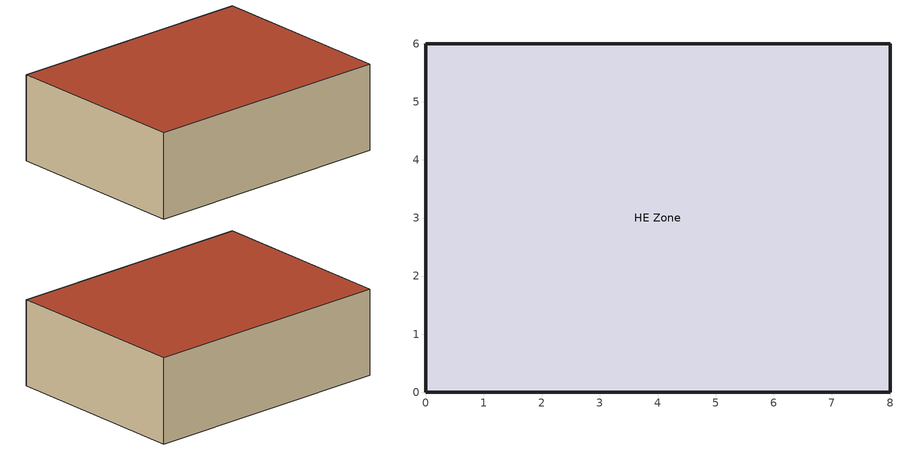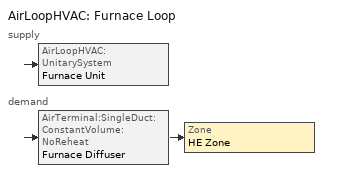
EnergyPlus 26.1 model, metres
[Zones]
HE Zone
 floor outside (HE Floor): 0,6 8,6 8,0 0,0 z0
 wall outside (HE Wall): 0,0 8,0 8,6 0,6 0,0 z0:2.7
 roof outside (HE Roof): 0,0 8,0 8,6 0,6 z2.7
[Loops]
AirLoopHVAC 'Furnace Loop'
 supply: AirLoopHVAC:UnitarySystem 'Furnace Unit'
 demand: AirTerminal:SingleDuct:ConstantVolume:NoReheat 'Furnace Diffuser' > Zone 'HE Zone'
[Building]
Std140 HE220: North Axis=0; Terrain=City; Loads Convergence Tolerance Value=0.04; Temperature Convergence Tolerance Value=0.4; Solar Distribution=FullExterior; Maximum Number of Warmup Days=25; Minimum Number of Warmup Days=6
[Site:GroundTemperature:BuildingSurface]
18, 18, 18, 18, 18, 18, 18, 18, 18, 18, 18, 18
[SizingPeriod:WeatherFileConditionType] Day of Week for Start Day=Monday; Use Weather File Daylight Saving Period=Yes; Use Weather File Rain and Snow Indicators=Yes
Name | Period Selection
Summer Extreme | SummerExtreme
Winter Extreme | WinterExtreme
[Material:NoMass] Roughness=Smooth; Thermal Absorptance=0.00001; Solar Absorptance=0; Visible Absorptance=0
Name | Thermal Resistance
HE Wall R100; HE Floor R100 | 100
HE Roof R0.14 | 0.140056
[Construction]
HE Wall: HE Wall R100
HE Floor: HE Floor R100
HE Roof: HE Roof R0.14
[Zone]
HE Zone: Type=1; Multiplier=1
[ZoneControl:Thermostat]
HE Zone Thermostat: Zone or ZoneList=HE Zone; Control Type Schedule=HE Zone Thermostat Schedule; Control 1=HE Zone Tstat; Temperature Difference Between Cutout And Setpoint {deltaC}=0
[ThermostatSetpoint:DualSetpoint]
HE Zone Tstat: Heating Setpoint Temperature Schedule=Heating Setpoint; Cooling Setpoint Temperature Schedule=Cooling Setpoint
[AirTerminal:SingleDuct:ConstantVolume:NoReheat]
Furnace Diffuser: Availability Schedule=Always On Discrete; Maximum Air Flow Rate {m3/s}=0.355
[Zone equipment]
HE Zone: Furnace Diffuser
[Sizing:Zone]
HE Zone: Zone Cooling Design Supply Air Temperature Input Method=SupplyAirTemperature; Zone Cooling Design Supply Air Temperature {C}=14; Zone Cooling Design Supply Air Temperature Difference {deltaC}=11.11; Zone Heating Design Supply Air Temperature Input Method=SupplyAirTemperature; Zone Heating Design Supply Air Temperature {C}=40; Zone Heating Design Supply Air Temperature Difference {deltaC}=11.11; Zone Cooling Design Supply Air Humidity Ratio {kgWater/kgDryAir}=0.0085; Zone Heating Design Supply Air Humidity Ratio {kgWater/kgDryAir}=0.008; Design Specification Outdoor Air Object=OSP DSOA; Cooling Design Air Flow Method=DesignDay; Cooling Design Air Flow Rate {m3/s}=0; Cooling Minimum Air Flow per Zone Floor Area {m3/s-m2}=0.000762; Cooling Minimum Air Flow {m3/s}=0; Cooling Minimum Air Flow Fraction=0; Heating Design Air Flow Method=DesignDay; Heating Design Air Flow Rate {m3/s}=0; Heating Maximum Air Flow per Zone Floor Area {m3/s-m2}=0.002032; Heating Maximum Air Flow {m3/s}=0.141576; Heating Maximum Air Flow Fraction=0.3; Account for Dedicated Outdoor Air System=No; Zone Load Sizing Method=Sensible Load Only No Latent Load; Zone Latent Cooling Design Supply Air Humidity Ratio Input Method=HumidityRatioDifference; Zone Cooling Design Supply Air Humidity Ratio Difference {kgWater/kgDryAir}=0.005; Zone Latent Heating Design Supply Air Humidity Ratio Input Method=HumidityRatioDifference; Zone Humidification Design Supply Air Humidity Ratio Difference {kgWater/kgDryAir}=0.005; Type of Space Sum to Use=Coincident; Heating Coil Sizing Method=None; Maximum Heating Capacity To Cooling Load Sizing Ratio {W/W}=1
[DesignSpecification:OutdoorAir]
OSP DSOA: Outdoor Air Method=Sum; Outdoor Air Flow per Person {m3/s-person}=0.00944; Outdoor Air Flow per Zone Floor Area {m3/s-m2}=0; Outdoor Air Flow per Zone {m3/s}=0; Outdoor Air Flow Air Changes per Hour {1/hr}=0
[AirLoopHVAC]
Furnace Loop: Design Supply Air Flow Rate {m3/s}=0.355; Design Return Air Flow Fraction of Supply Air Flow=1
[Sizing:System]
Furnace Loop: Type of Load to Size On=Sensible; Design Outdoor Air Flow Rate {m3/s}=Autosize; Central Heating Maximum System Air Flow Ratio=0.3; Preheat Design Temperature {C}=7; Preheat Design Humidity Ratio {kgWater/kgDryAir}=0.008; Precool Design Temperature {C}=12.8; Precool Design Humidity Ratio {kgWater/kgDryAir}=0.008; Central Cooling Design Supply Air Temperature {C}=12.8; Central Heating Design Supply Air Temperature {C}=16.7; Type of Zone Sum to Use=NonCoincident; 100% Outdoor Air in Cooling=Yes; 100% Outdoor Air in Heating=Yes; Central Cooling Design Supply Air Humidity Ratio {kgWater/kgDryAir}=0.0085; Central Heating Design Supply Air Humidity Ratio {kgWater/kgDryAir}=0.008; Cooling Supply Air Flow Rate Method=DesignDay; Cooling Supply Air Flow Rate {m3/s}=0; Cooling Supply Air Flow Rate Per Floor Area {m3/s-m2}=0.00996765; Cooling Fraction of Autosized Cooling Supply Air Flow Rate=1; Cooling Supply Air Flow Rate Per Unit Cooling Capacity {m3/s-W}=3.94755e-05; Heating Supply Air Flow Rate Method=DesignDay; Heating Supply Air Flow Rate {m3/s}=0; Heating Supply Air Flow Rate Per Floor Area {m3/s-m2}=0.00996765; Heating Fraction of Autosized Heating Supply Air Flow Rate=1; Heating Fraction of Autosized Cooling Supply Air Flow Rate=1; Heating Supply Air Flow Rate Per Unit Heating Capacity {m3/s-W}=3.15882e-05; System Outdoor Air Method=ZoneSum; Zone Maximum Outdoor Air Fraction=1; Cooling Design Capacity Method=CoolingDesignCapacity; Cooling Design Capacity {W}=Autosize; Cooling Design Capacity Per Floor Area {W/m2}=234.7; Fraction of Autosized Cooling Design Capacity=1; Heating Design Capacity Method=HeatingDesignCapacity; Heating Design Capacity {W}=Autosize; Heating Design Capacity Per Floor Area {W/m2}=157; Fraction of Autosized Heating Design Capacity=1; Central Cooling Capacity Control Method=OnOff; Occupant Diversity=Autosize; Heating Coil Sizing Method=None; Maximum Heating Capacity To Cooling Capacity Sizing Ratio {W/W}=1
[AvailabilityManager:Scheduled]
Furnace Loop Availability Manager: Schedule=Always On Discrete
[AirLoopHVAC:UnitarySystem]
Furnace Unit: Control Type=Load; Controlling Zone or Thermostat Location=HE Zone; Dehumidification Control Type=None; Supply Fan=Circulating Fan; Fan Placement=BlowThrough; Supply Air Fan Operating Mode Schedule=Fan Mode cycling; Heating Coil=Furnace; DX Heating Coil Sizing Ratio=1; Use DOAS DX Cooling Coil=No; Minimum Supply Air Temperature {C}=2; Latent Load Control=SensibleOnlyLoadControl; Cooling Supply Air Flow Rate Method=None; Heating Supply Air Flow Rate Method=SupplyAirFlowRate; Heating Supply Air Flow Rate {m3/s}=0.355; No Load Supply Air Flow Rate Method=SupplyAirFlowRate; No Load Supply Air Flow Rate {m3/s}=0.355; No Load Supply Air Flow Rate Control Set To Low Speed=Yes; Maximum Supply Air Temperature {C}=100; Maximum Outdoor Dry-Bulb Temperature for Supplemental Heater Operation {C}=21; Ancillary On-Cycle Electric Power {W}=0; Ancillary Off-Cycle Electric Power {W}=0
[Fan:OnOff]
Circulating Fan: Availability Schedule=Always On Discrete; Fan Total Efficiency=1; Pressure Rise {Pa}=563.38; Maximum Flow Rate {m3/s}=0.355; Motor Efficiency=1; Motor In Airstream Fraction=1; Fan Power Ratio Function of Speed Ratio Curve=Fan On Off Power Curve; Fan Efficiency Ratio Function of Speed Ratio Curve=Fan On Off Efficiency Curve
[Coil:Heating:Fuel]
Furnace: Availability Schedule=Always On Discrete; Fuel Type=NaturalGas; Burner Efficiency=0.8; Nominal Capacity {W}=10000; On Cycle Parasitic Electric Load {W}=50; Part Load Fraction Correlation Curve=HE PLF Table; Off Cycle Parasitic Fuel Load {W}=0
[Schedule:Compact]
Heating Setpoint: Through: 12/31, For: AllDays, Until: 06:00, 15, Until: 23:00, 20, Until: 24:00, 15
Cooling Setpoint: Through: 12/31, For: AllDays, Until: 24:00, 60
HE Zone Thermostat Schedule: Through: 12/31, For: AllDays, Until: 24:00, 4
[Schedule:Constant]
Always On Discrete: OnOff, 1
Fan Mode cycling: 0
[Curve:Exponent]
Fan On Off Power Curve: Coefficient1 Constant=1; Coefficient2 Constant=0; Coefficient3 Constant=0; Minimum Value of x=0; Maximum Value of x=1
[Curve:Cubic]
Fan On Off Efficiency Curve: Coefficient1 Constant=1; Coefficient2 x=0; Coefficient3 x**2=0; Coefficient4 x**3=0; Minimum Value of x=0; Maximum Value of x=1
[Table:Lookup]
HE PLF Table: HE PLF Table Independent Variable List, None, 1, 0, 2, Dimensionless, 0, 0.594079, 0.778945, 0.867677, 0.918912, 0.951679, 0.974012, 0.989887, 1.001495, 1.010146, 1.016669, 1.021613, 1.02536, 1.028179, 1.030269, 1.031776, 1.032815, 1.033471, 1.033815, 1.0339, 1.033772, 1.033466, 1.033012, 1.032435, 1.031754, 1.030988, 1.030151, 1.029255, 1.028312, 1.02733, 1.026318, 1.025282, 1.024228, 1.023162, 1.022088, 1.02101, 1.019933, 1.018858, 1.017789, 1.016728, 1.015678, 1.014641, 1.013617, 1.01261, 1.01162, 1.010649, 1.009698, 1.008767, 1.007858, 1.006972, 1.006109, 1.00527, 1.004456, 1.003667, 1.002904, 1.002167, 1.001457, 1.000774, 1.000119, 0.999491, 0.998892, 0.998321, 0.997779, 0.997265, 0.996781, 0.996326, 0.995901, 0.995505, 0.995139, 0.994804, 0.994499, 0.994224, 0.993979, 0.993765, 0.993583, 0.993431, 0.99331, 0.99322, 0.993161, 0.993134, 0.993139, 0.993175, 0.993243, 0.993343, 0.993475, 0.993639, 0.993835, 0.994064, 0.994325, 0.994619, 0.994946, 0.995306, 0.995698, 0.996124, 0.996584, 0.997077, 0.997603, 0.998164, 0.998758, 0.999387, 1.00005
[Table:IndependentVariableList]
HE PLF Table Independent Variable List: HE PLR
[Table:IndependentVariable]
HE PLR: Linear, Constant, 0, 1, Dimensionless, 0, 0.01, 0.02, 0.03, 0.04, 0.05, 0.06, 0.07, 0.08, 0.09, 0.1, 0.11, 0.12, 0.13, 0.14, 0.15, 0.16, 0.17, 0.18, 0.19, 0.2, 0.21, 0.22, 0.23, 0.24, 0.25, 0.26, 0.27, 0.28, 0.29, 0.3, 0.31, 0.32, 0.33, 0.34, 0.35, 0.36, 0.37, 0.38, 0.39, 0.4, 0.41, 0.42, 0.43, 0.44, 0.45, 0.46, 0.47, 0.48, 0.49, 0.5, 0.51, 0.52, 0.53, 0.54, 0.55, 0.56, 0.57, 0.58, 0.59, 0.6, 0.61, 0.62, 0.63, 0.64, 0.65, 0.66, 0.67, 0.68, 0.69, 0.7, 0.71, 0.72, 0.73, 0.74, 0.75, 0.76, 0.77, 0.78, 0.79, 0.8, 0.81, 0.82, 0.83, 0.84, 0.85, 0.86, 0.87, 0.88, 0.89, 0.9, 0.91, 0.92, 0.93, 0.94, 0.95, 0.96, 0.97, 0.98, 0.99, 1
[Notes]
Exported by Pinocchio-EP 1.0.0+b0c9cf1.dirty (EnergyPlus input)
